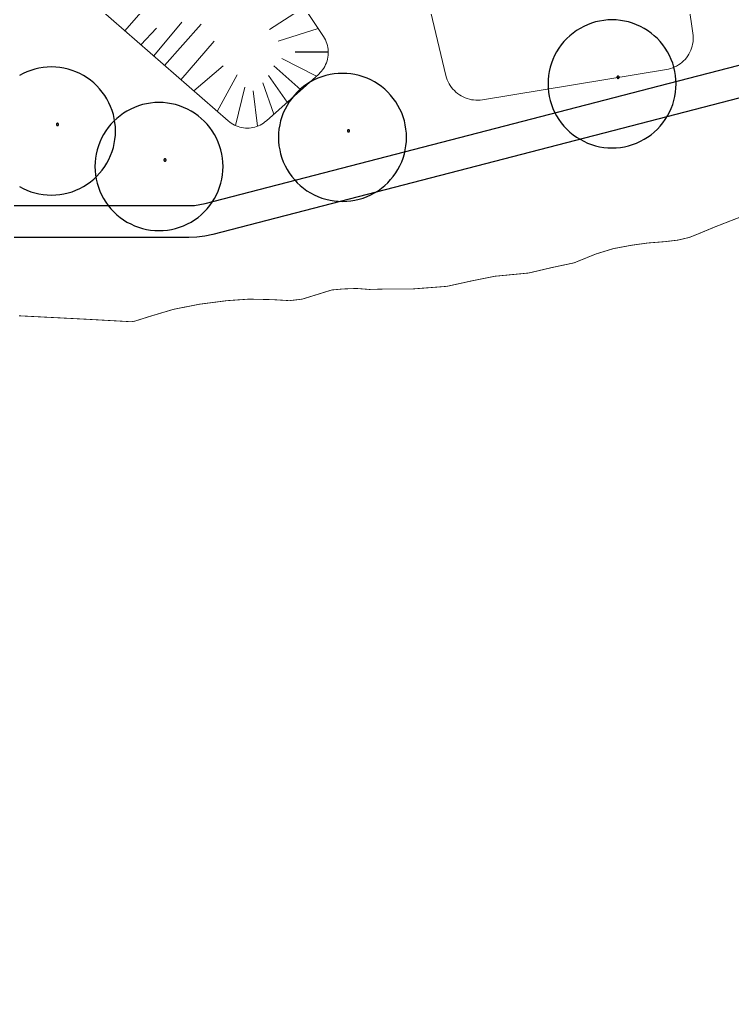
# Model space of a CAD drawing. Header units: inches. Extents: x -3368894 to 5148796, y 84 to 10864301.
# Drawn here: x 502313.1 to 502357.7, y 4346390.2 to 4346451.7 of the extents above; entities that cross this region are included whole.
import ezdxf

# ---------------------------------------------------------------- set-up
doc = ezdxf.new("R2010")
doc.units = ezdxf.units.IN
doc.header["$MEASUREMENT"] = 0
for name, color, linetype, lineweight in [('cm_campiture', 252, 'Continuous', 9), ('cm_quote', 174, 'Continuous', 0), ('cp_limite laguna_linea', 252, 'Continuous', 9), ('cp_piattaforme volumi_linea', 4, 'Continuous', 25), ('cp_pozzette_linee', 142, 'Continuous', 9)]:
    doc.layers.add(name, color=color, linetype=linetype, lineweight=lineweight)
doc.layers.add('cp_alberi_linea', color=103, linetype='Continuous')
doc.layers.add('cp_vegetazione_linee', color=34, linetype='Continuous')
doc.styles.get("Standard").update_dxf_attribs({"font": 'GOTHIC.TTF'})
doc.dimstyles.new('Quote 200', dxfattribs={"dimtxt": 0.5, "dimasz": 0.2, "dimexe": 1.25, "dimexo": 0.625, "dimgap": 0.2, "dimtad": 1, "dimzin": 1, "dimtxsty": 'Standard', "dimblk": 'ARCHTICK', "dimcen": 2.5, "dimse1": 1, "dimse2": 1, "dimazin": 0, "dimtfac": 1, "dimtmove": 0, "dimatfit": 3, "dimldrblk": 'NONE', "dimfxl": 1, "dimlwd": 0, "dimarcsym": 0})

# ---------------------------------------------------------------- blocks, each defined once
blk = doc.blocks.new('_ArchTick')
at = {"color": 0, "linetype": 'ByBlock', "const_width": 0.15}
blk.add_lwpolyline([(-0.5, -0.5), (0.5, 0.5)], dxfattribs=at)
blk = doc.blocks.new('*D263')
at = {"layer": 'cm_quote', "color": 0, "lineweight": 0, "transparency": 16777216}
for p, q in [((-3368891.703, 8689622.26), (-929594.242, 10864300.067)), ((-3368894.34, 8689619.909), (-3368891.703, 8689622.26))]:
    blk.add_line(p, q, dxfattribs=at)
at = {"layer": 'DEFPOINTS', "color": 0, "transparency": 16777216}
for p in [(-3368891.703, 8689622.26), (503231.569, 4346330.378), (503228.933, 4346328.028)]:
    blk.add_point(p, dxfattribs=at)
at = {"layer": 'cm_quote', "color": 0, "lineweight": 0, "transparency": 16777216, "xscale": 0.2, "yscale": 0.2, "zscale": 0.2}
for p, rotation in [((-3368891.703, 8689622.26), 41.71758129249201), ((-3368894.34, 8689619.909), 221.717581292492)]:
    blk.add_blockref('_ArchTick', p, dxfattribs=dict(at, rotation=rotation))
at = {"layer": 'cm_quote', "color": 0, "transparency": 16777216, "insert": (-929595.199, 10864299.865), "char_height": 0.5, "attachment_point": 5, "rotation": 41.71758}
blk.add_mtext('3,53', dxfattribs=at)
blk = doc.blocks.new('_None')

msp = doc.modelspace()

# ---------------------------------------------------------------- linework, layer by layer
at = {"layer": 'cm_campiture', "color": 253, "ltscale": 0.5}
for points in [[(502319.703, 4346450.977), (502321.872, 4346453.474)], [(502330.899, 4346452.439), (502328.745, 4346451.047)], [(502321.512, 4346449.399), (502323.263, 4346451.508)], [(502322.185, 4346448.811), (502324.47, 4346451.376)], [(502320.709, 4346450.1), (502321.688, 4346451.14)], [(502331.782, 4346451.112), (502329.295, 4346450.328)], [(502323.214, 4346447.914), (502325.284, 4346450.32)], [(502331.676, 4346448.148), (502329.51, 4346449.243)], [(502324.013, 4346447.217), (502325.861, 4346448.773)], [(502330.706, 4346447.281), (502329.005, 4346448.791)], [(502325.486, 4346445.932), (502326.726, 4346448.222)], [(502329.02, 4346445.774), (502328.327, 4346447.724)], [(502329.849, 4346446.515), (502328.686, 4346448.181)], [(502326.613, 4346445.054), (502327.199, 4346447.461)], [(502327.995, 4346445.016), (502327.723, 4346447.225)]]:
    msp.add_lwpolyline(points, dxfattribs=at)
at = {"layer": 'cp_alberi_linea'}
for points in [[(502354.138, 4346447.658), (502354.129, 4346447.919), (502354.104, 4346448.18), (502354.061, 4346448.438), (502354.002, 4346448.693), (502353.926, 4346448.944), (502353.834, 4346449.189), (502353.726, 4346449.427), (502353.602, 4346449.658), (502353.464, 4346449.88), (502353.311, 4346450.093), (502353.145, 4346450.295), (502352.966, 4346450.486), (502352.775, 4346450.665), (502352.573, 4346450.831), (502352.36, 4346450.984), (502352.138, 4346451.122), (502351.907, 4346451.245), (502351.669, 4346451.353), (502351.424, 4346451.446), (502351.173, 4346451.521), (502350.918, 4346451.581), (502350.66, 4346451.624), (502350.4, 4346451.649), (502350.138, 4346451.658), (502349.876, 4346451.649), (502349.616, 4346451.624), (502349.358, 4346451.581), (502349.103, 4346451.521), (502348.852, 4346451.446), (502348.607, 4346451.353), (502348.369, 4346451.245), (502348.138, 4346451.122), (502347.916, 4346450.984), (502347.703, 4346450.831), (502347.501, 4346450.665), (502347.31, 4346450.486), (502347.131, 4346450.295), (502346.965, 4346450.093), (502346.812, 4346449.88), (502346.674, 4346449.658), (502346.551, 4346449.427), (502346.443, 4346449.189), (502346.35, 4346448.944), (502346.274, 4346448.693), (502346.215, 4346448.438), (502346.172, 4346448.18), (502346.147, 4346447.919), (502346.138, 4346447.658), (502346.147, 4346447.396), (502346.172, 4346447.136), (502346.215, 4346446.877), (502346.274, 4346446.623), (502346.35, 4346446.372), (502346.443, 4346446.127), (502346.551, 4346445.889), (502346.674, 4346445.658), (502346.812, 4346445.436), (502346.965, 4346445.223), (502347.131, 4346445.02), (502347.31, 4346444.829), (502347.501, 4346444.65), (502347.703, 4346444.484), (502347.916, 4346444.332), (502348.138, 4346444.194), (502348.369, 4346444.07), (502348.607, 4346443.962), (502348.852, 4346443.87), (502349.103, 4346443.794), (502349.358, 4346443.735), (502349.616, 4346443.692), (502349.876, 4346443.666), (502350.138, 4346443.658), (502350.4, 4346443.666), (502350.66, 4346443.692), (502350.918, 4346443.735), (502351.173, 4346443.794), (502351.424, 4346443.87), (502351.669, 4346443.962), (502351.907, 4346444.07), (502352.138, 4346444.194), (502352.36, 4346444.332), (502352.573, 4346444.484), (502352.775, 4346444.65), (502352.966, 4346444.829), (502353.145, 4346445.02), (502353.311, 4346445.223), (502353.464, 4346445.436), (502353.602, 4346445.658), (502353.726, 4346445.889), (502353.834, 4346446.127), (502353.926, 4346446.372), (502354.002, 4346446.623), (502354.061, 4346446.877), (502354.104, 4346447.136), (502354.129, 4346447.396)], [(502337.303, 4346444.314), (502337.295, 4346444.576), (502337.269, 4346444.836), (502337.226, 4346445.095), (502337.167, 4346445.35), (502337.091, 4346445.6), (502336.999, 4346445.845), (502336.891, 4346446.083), (502336.767, 4346446.314), (502336.629, 4346446.537), (502336.477, 4346446.749), (502336.311, 4346446.952), (502336.132, 4346447.143), (502335.941, 4346447.322), (502335.738, 4346447.488), (502335.526, 4346447.64), (502335.303, 4346447.778), (502335.072, 4346447.902), (502334.834, 4346448.01), (502334.589, 4346448.102), (502334.339, 4346448.178), (502334.084, 4346448.237), (502333.825, 4346448.28), (502333.565, 4346448.306), (502333.303, 4346448.314), (502333.042, 4346448.306), (502332.781, 4346448.28), (502332.523, 4346448.237), (502332.268, 4346448.178), (502332.018, 4346448.102), (502331.773, 4346448.01), (502331.534, 4346447.902), (502331.303, 4346447.778), (502331.081, 4346447.64), (502330.868, 4346447.488), (502330.666, 4346447.322), (502330.475, 4346447.143), (502330.296, 4346446.952), (502330.13, 4346446.749), (502329.977, 4346446.537), (502329.839, 4346446.314), (502329.716, 4346446.083), (502329.608, 4346445.845), (502329.516, 4346445.6), (502329.44, 4346445.35), (502329.38, 4346445.095), (502329.337, 4346444.836), (502329.312, 4346444.576), (502329.303, 4346444.314), (502329.312, 4346444.053), (502329.337, 4346443.792), (502329.38, 4346443.534), (502329.44, 4346443.279), (502329.516, 4346443.028), (502329.608, 4346442.784), (502329.716, 4346442.545), (502329.839, 4346442.314), (502329.977, 4346442.092), (502330.13, 4346441.879), (502330.296, 4346441.677), (502330.475, 4346441.486), (502330.666, 4346441.307), (502330.868, 4346441.141), (502331.081, 4346440.988), (502331.303, 4346440.85), (502331.534, 4346440.727), (502331.773, 4346440.619), (502332.018, 4346440.527), (502332.268, 4346440.451), (502332.523, 4346440.391), (502332.781, 4346440.348), (502333.042, 4346440.323), (502333.303, 4346440.314), (502333.565, 4346440.323), (502333.825, 4346440.348), (502334.084, 4346440.391), (502334.339, 4346440.451), (502334.589, 4346440.527), (502334.834, 4346440.619), (502335.072, 4346440.727), (502335.303, 4346440.85), (502335.526, 4346440.988), (502335.738, 4346441.141), (502335.941, 4346441.307), (502336.132, 4346441.486), (502336.311, 4346441.677), (502336.477, 4346441.879), (502336.629, 4346442.092), (502336.767, 4346442.314), (502336.891, 4346442.545), (502336.999, 4346442.784), (502337.091, 4346443.028), (502337.167, 4346443.279), (502337.226, 4346443.534), (502337.269, 4346443.792), (502337.295, 4346444.053)], [(502350.582, 4346448.069), (502350.582, 4346448.074), (502350.582, 4346448.078), (502350.581, 4346448.083), (502350.58, 4346448.087), (502350.578, 4346448.092), (502350.577, 4346448.096), (502350.575, 4346448.1), (502350.573, 4346448.104), (502350.57, 4346448.108), (502350.568, 4346448.112), (502350.565, 4346448.115), (502350.562, 4346448.119), (502350.558, 4346448.122), (502350.555, 4346448.125), (502350.551, 4346448.127), (502350.547, 4346448.13), (502350.543, 4346448.132), (502350.539, 4346448.134), (502350.535, 4346448.135), (502350.53, 4346448.137), (502350.526, 4346448.138), (502350.521, 4346448.138), (502350.517, 4346448.139), (502350.512, 4346448.139), (502350.508, 4346448.139), (502350.503, 4346448.138), (502350.498, 4346448.138), (502350.494, 4346448.137), (502350.49, 4346448.135), (502350.485, 4346448.134), (502350.481, 4346448.132), (502350.477, 4346448.13), (502350.473, 4346448.127), (502350.469, 4346448.125), (502350.466, 4346448.122), (502350.463, 4346448.119), (502350.459, 4346448.115), (502350.456, 4346448.112), (502350.454, 4346448.108), (502350.451, 4346448.104), (502350.449, 4346448.1), (502350.447, 4346448.096), (502350.446, 4346448.092), (502350.444, 4346448.087), (502350.443, 4346448.083), (502350.443, 4346448.078), (502350.442, 4346448.074), (502350.442, 4346448.069), (502350.442, 4346448.064), (502350.443, 4346448.06), (502350.443, 4346448.055), (502350.444, 4346448.051), (502350.446, 4346448.046), (502350.447, 4346448.042), (502350.449, 4346448.038), (502350.451, 4346448.034), (502350.454, 4346448.03), (502350.456, 4346448.026), (502350.459, 4346448.023), (502350.463, 4346448.019), (502350.466, 4346448.016), (502350.469, 4346448.013), (502350.473, 4346448.011), (502350.477, 4346448.008), (502350.481, 4346448.006), (502350.485, 4346448.004), (502350.49, 4346448.003), (502350.494, 4346448.001), (502350.498, 4346448), (502350.503, 4346447.999), (502350.508, 4346447.999), (502350.512, 4346447.999), (502350.517, 4346447.999), (502350.521, 4346447.999), (502350.526, 4346448), (502350.53, 4346448.001), (502350.535, 4346448.003), (502350.539, 4346448.004), (502350.543, 4346448.006), (502350.547, 4346448.008), (502350.551, 4346448.011), (502350.555, 4346448.013), (502350.558, 4346448.016), (502350.562, 4346448.019), (502350.565, 4346448.023), (502350.568, 4346448.026), (502350.57, 4346448.03), (502350.573, 4346448.034), (502350.575, 4346448.038), (502350.577, 4346448.042), (502350.578, 4346448.046), (502350.58, 4346448.051), (502350.581, 4346448.055), (502350.582, 4346448.06), (502350.582, 4346448.064)], [(502325.844, 4346442.496), (502325.836, 4346442.758), (502325.81, 4346443.018), (502325.767, 4346443.276), (502325.708, 4346443.531), (502325.632, 4346443.782), (502325.54, 4346444.027), (502325.432, 4346444.265), (502325.308, 4346444.496), (502325.17, 4346444.718), (502325.018, 4346444.931), (502324.852, 4346445.133), (502324.673, 4346445.325), (502324.482, 4346445.503), (502324.279, 4346445.67), (502324.066, 4346445.822), (502323.844, 4346445.96), (502323.613, 4346446.084), (502323.375, 4346446.192), (502323.13, 4346446.284), (502322.879, 4346446.36), (502322.625, 4346446.419), (502322.366, 4346446.462), (502322.106, 4346446.488), (502321.844, 4346446.496), (502321.583, 4346446.488), (502321.322, 4346446.462), (502321.064, 4346446.419), (502320.809, 4346446.36), (502320.558, 4346446.284), (502320.313, 4346446.192), (502320.075, 4346446.084), (502319.844, 4346445.96), (502319.622, 4346445.822), (502319.409, 4346445.67), (502319.207, 4346445.503), (502319.016, 4346445.325), (502318.837, 4346445.133), (502318.671, 4346444.931), (502318.518, 4346444.718), (502318.38, 4346444.496), (502318.257, 4346444.265), (502318.149, 4346444.027), (502318.056, 4346443.782), (502317.981, 4346443.531), (502317.921, 4346443.276), (502317.878, 4346443.018), (502317.853, 4346442.758), (502317.844, 4346442.496), (502317.853, 4346442.234), (502317.878, 4346441.974), (502317.921, 4346441.716), (502317.981, 4346441.461), (502318.056, 4346441.21), (502318.149, 4346440.965), (502318.257, 4346440.727), (502318.38, 4346440.496), (502318.518, 4346440.274), (502318.671, 4346440.061), (502318.837, 4346439.859), (502319.016, 4346439.668), (502319.207, 4346439.489), (502319.409, 4346439.323), (502319.622, 4346439.17), (502319.844, 4346439.032), (502320.075, 4346438.909), (502320.313, 4346438.801), (502320.558, 4346438.708), (502320.809, 4346438.632), (502321.064, 4346438.573), (502321.322, 4346438.53), (502321.583, 4346438.505), (502321.844, 4346438.496), (502322.106, 4346438.505), (502322.366, 4346438.53), (502322.625, 4346438.573), (502322.879, 4346438.632), (502323.13, 4346438.708), (502323.375, 4346438.801), (502323.613, 4346438.909), (502323.844, 4346439.032), (502324.066, 4346439.17), (502324.279, 4346439.323), (502324.482, 4346439.489), (502324.673, 4346439.668), (502324.852, 4346439.859), (502325.018, 4346440.061), (502325.17, 4346440.274), (502325.308, 4346440.496), (502325.432, 4346440.727), (502325.54, 4346440.965), (502325.632, 4346441.21), (502325.708, 4346441.461), (502325.767, 4346441.716), (502325.81, 4346441.974), (502325.836, 4346442.234)], [(502315.573, 4346445.124), (502315.572, 4346445.129), (502315.572, 4346445.134), (502315.571, 4346445.138), (502315.57, 4346445.143), (502315.569, 4346445.147), (502315.567, 4346445.151), (502315.565, 4346445.155), (502315.563, 4346445.16), (502315.561, 4346445.163), (502315.558, 4346445.167), (502315.555, 4346445.171), (502315.552, 4346445.174), (502315.549, 4346445.177), (502315.545, 4346445.18), (502315.541, 4346445.183), (502315.538, 4346445.185), (502315.534, 4346445.187), (502315.529, 4346445.189), (502315.525, 4346445.191), (502315.521, 4346445.192), (502315.516, 4346445.193), (502315.512, 4346445.194), (502315.507, 4346445.194), (502315.503, 4346445.195), (502315.498, 4346445.194), (502315.493, 4346445.194), (502315.489, 4346445.193), (502315.484, 4346445.192), (502315.48, 4346445.191), (502315.476, 4346445.189), (502315.472, 4346445.187), (502315.467, 4346445.185), (502315.464, 4346445.183), (502315.46, 4346445.18), (502315.456, 4346445.177), (502315.453, 4346445.174), (502315.45, 4346445.171), (502315.447, 4346445.167), (502315.444, 4346445.163), (502315.442, 4346445.16), (502315.44, 4346445.155), (502315.438, 4346445.151), (502315.436, 4346445.147), (502315.435, 4346445.143), (502315.434, 4346445.138), (502315.433, 4346445.134), (502315.433, 4346445.129), (502315.432, 4346445.124), (502315.433, 4346445.12), (502315.433, 4346445.115), (502315.434, 4346445.111), (502315.435, 4346445.106), (502315.436, 4346445.102), (502315.438, 4346445.098), (502315.44, 4346445.093), (502315.442, 4346445.089), (502315.444, 4346445.086), (502315.447, 4346445.082), (502315.45, 4346445.078), (502315.453, 4346445.075), (502315.456, 4346445.072), (502315.46, 4346445.069), (502315.464, 4346445.066), (502315.467, 4346445.064), (502315.472, 4346445.062), (502315.476, 4346445.06), (502315.48, 4346445.058), (502315.484, 4346445.057), (502315.489, 4346445.056), (502315.493, 4346445.055), (502315.498, 4346445.055), (502315.503, 4346445.054), (502315.507, 4346445.055), (502315.512, 4346445.055), (502315.516, 4346445.056), (502315.521, 4346445.057), (502315.525, 4346445.058), (502315.529, 4346445.06), (502315.534, 4346445.062), (502315.538, 4346445.064), (502315.541, 4346445.066), (502315.545, 4346445.069), (502315.549, 4346445.072), (502315.552, 4346445.075), (502315.555, 4346445.078), (502315.558, 4346445.082), (502315.561, 4346445.086), (502315.563, 4346445.089), (502315.565, 4346445.093), (502315.567, 4346445.098), (502315.569, 4346445.102), (502315.57, 4346445.106), (502315.571, 4346445.111), (502315.572, 4346445.115), (502315.572, 4346445.12)], [(502333.747, 4346444.725), (502333.747, 4346444.73), (502333.747, 4346444.735), (502333.746, 4346444.739), (502333.745, 4346444.744), (502333.744, 4346444.748), (502333.742, 4346444.752), (502333.74, 4346444.756), (502333.738, 4346444.76), (502333.736, 4346444.764), (502333.733, 4346444.768), (502333.73, 4346444.772), (502333.727, 4346444.775), (502333.724, 4346444.778), (502333.72, 4346444.781), (502333.716, 4346444.784), (502333.712, 4346444.786), (502333.708, 4346444.788), (502333.704, 4346444.79), (502333.7, 4346444.792), (502333.695, 4346444.793), (502333.691, 4346444.794), (502333.686, 4346444.795), (502333.682, 4346444.795), (502333.677, 4346444.796), (502333.673, 4346444.795), (502333.668, 4346444.795), (502333.664, 4346444.794), (502333.659, 4346444.793), (502333.655, 4346444.792), (502333.65, 4346444.79), (502333.646, 4346444.788), (502333.642, 4346444.786), (502333.638, 4346444.784), (502333.635, 4346444.781), (502333.631, 4346444.778), (502333.628, 4346444.775), (502333.625, 4346444.772), (502333.622, 4346444.768), (502333.619, 4346444.764), (502333.617, 4346444.76), (502333.614, 4346444.756), (502333.613, 4346444.752), (502333.611, 4346444.748), (502333.61, 4346444.744), (502333.609, 4346444.739), (502333.608, 4346444.735), (502333.607, 4346444.73), (502333.607, 4346444.725), (502333.607, 4346444.721), (502333.608, 4346444.716), (502333.609, 4346444.712), (502333.61, 4346444.707), (502333.611, 4346444.703), (502333.613, 4346444.699), (502333.614, 4346444.694), (502333.617, 4346444.69), (502333.619, 4346444.686), (502333.622, 4346444.683), (502333.625, 4346444.679), (502333.628, 4346444.676), (502333.631, 4346444.673), (502333.635, 4346444.67), (502333.638, 4346444.667), (502333.642, 4346444.665), (502333.646, 4346444.663), (502333.65, 4346444.661), (502333.655, 4346444.659), (502333.659, 4346444.658), (502333.664, 4346444.657), (502333.668, 4346444.656), (502333.673, 4346444.655), (502333.677, 4346444.655), (502333.682, 4346444.655), (502333.686, 4346444.656), (502333.691, 4346444.657), (502333.695, 4346444.658), (502333.7, 4346444.659), (502333.704, 4346444.661), (502333.708, 4346444.663), (502333.712, 4346444.665), (502333.716, 4346444.667), (502333.72, 4346444.67), (502333.724, 4346444.673), (502333.727, 4346444.676), (502333.73, 4346444.679), (502333.733, 4346444.683), (502333.736, 4346444.686), (502333.738, 4346444.69), (502333.74, 4346444.694), (502333.742, 4346444.699), (502333.744, 4346444.703), (502333.745, 4346444.707), (502333.746, 4346444.712), (502333.747, 4346444.716), (502333.747, 4346444.721)], [(502322.288, 4346442.907), (502322.288, 4346442.912), (502322.288, 4346442.916), (502322.287, 4346442.921), (502322.286, 4346442.925), (502322.285, 4346442.93), (502322.283, 4346442.934), (502322.281, 4346442.938), (502322.279, 4346442.942), (502322.277, 4346442.946), (502322.274, 4346442.95), (502322.271, 4346442.954), (502322.268, 4346442.957), (502322.264, 4346442.96), (502322.261, 4346442.963), (502322.257, 4346442.966), (502322.253, 4346442.968), (502322.249, 4346442.97), (502322.245, 4346442.972), (502322.241, 4346442.974), (502322.236, 4346442.975), (502322.232, 4346442.976), (502322.227, 4346442.977), (502322.223, 4346442.977), (502322.218, 4346442.977), (502322.214, 4346442.977), (502322.209, 4346442.977), (502322.205, 4346442.976), (502322.2, 4346442.975), (502322.196, 4346442.974), (502322.191, 4346442.972), (502322.187, 4346442.97), (502322.183, 4346442.968), (502322.179, 4346442.966), (502322.176, 4346442.963), (502322.172, 4346442.96), (502322.169, 4346442.957), (502322.166, 4346442.954), (502322.163, 4346442.95), (502322.16, 4346442.946), (502322.158, 4346442.942), (502322.155, 4346442.938), (502322.154, 4346442.934), (502322.152, 4346442.93), (502322.151, 4346442.925), (502322.15, 4346442.921), (502322.149, 4346442.916), (502322.148, 4346442.912), (502322.148, 4346442.907), (502322.148, 4346442.903), (502322.149, 4346442.898), (502322.15, 4346442.894), (502322.151, 4346442.889), (502322.152, 4346442.885), (502322.154, 4346442.88), (502322.155, 4346442.876), (502322.158, 4346442.872), (502322.16, 4346442.868), (502322.163, 4346442.865), (502322.166, 4346442.861), (502322.169, 4346442.858), (502322.172, 4346442.855), (502322.176, 4346442.852), (502322.179, 4346442.849), (502322.183, 4346442.847), (502322.187, 4346442.844), (502322.191, 4346442.843), (502322.196, 4346442.841), (502322.2, 4346442.84), (502322.205, 4346442.839), (502322.209, 4346442.838), (502322.214, 4346442.837), (502322.218, 4346442.837), (502322.223, 4346442.837), (502322.227, 4346442.838), (502322.232, 4346442.839), (502322.236, 4346442.84), (502322.241, 4346442.841), (502322.245, 4346442.843), (502322.249, 4346442.844), (502322.253, 4346442.847), (502322.257, 4346442.849), (502322.261, 4346442.852), (502322.264, 4346442.855), (502322.268, 4346442.858), (502322.271, 4346442.861), (502322.274, 4346442.865), (502322.277, 4346442.868), (502322.279, 4346442.872), (502322.281, 4346442.876), (502322.283, 4346442.88), (502322.285, 4346442.885), (502322.286, 4346442.889), (502322.287, 4346442.894), (502322.288, 4346442.898), (502322.288, 4346442.903)]]:
    msp.add_lwpolyline(points, close=True, dxfattribs=at)
msp.add_lwpolyline([(502313.128, 4346441.249), (502313.359, 4346441.126), (502313.598, 4346441.018), (502313.843, 4346440.926), (502314.093, 4346440.85), (502314.348, 4346440.79), (502314.606, 4346440.748), (502314.867, 4346440.722), (502315.128, 4346440.713), (502315.39, 4346440.722), (502315.651, 4346440.748), (502315.909, 4346440.79), (502316.164, 4346440.85), (502316.414, 4346440.926), (502316.659, 4346441.018), (502316.898, 4346441.126), (502317.128, 4346441.249), (502317.351, 4346441.387), (502317.564, 4346441.54), (502317.766, 4346441.706), (502317.957, 4346441.885), (502318.136, 4346442.076), (502318.302, 4346442.278), (502318.454, 4346442.491), (502318.593, 4346442.713), (502318.716, 4346442.944), (502318.824, 4346443.183), (502318.916, 4346443.428), (502318.992, 4346443.678), (502319.052, 4346443.933), (502319.094, 4346444.191), (502319.12, 4346444.452), (502319.128, 4346444.713), (502319.12, 4346444.975), (502319.094, 4346445.235), (502319.052, 4346445.494), (502318.992, 4346445.749), (502318.916, 4346445.999), (502318.824, 4346446.244), (502318.716, 4346446.482), (502318.593, 4346446.713), (502318.454, 4346446.936), (502318.302, 4346447.148), (502318.136, 4346447.351), (502317.957, 4346447.542), (502317.766, 4346447.721), (502317.564, 4346447.887), (502317.351, 4346448.039), (502317.128, 4346448.177), (502316.898, 4346448.301), (502316.659, 4346448.409), (502316.414, 4346448.501), (502316.164, 4346448.577), (502315.909, 4346448.636), (502315.651, 4346448.679), (502315.39, 4346448.705), (502315.128, 4346448.713), (502314.867, 4346448.705), (502314.606, 4346448.679), (502314.348, 4346448.636), (502314.093, 4346448.577), (502313.843, 4346448.501), (502313.598, 4346448.409), (502313.359, 4346448.301), (502313.128, 4346448.177)], dxfattribs=at)
at = {"layer": 'cp_limite laguna_linea', "const_width": 0.05}
msp.add_lwpolyline([(502358.087, 4346439.318), (502356.563, 4346438.725), (502355.547, 4346438.302), (502354.964, 4346438.069), (502354.244, 4346437.9), (502353.44, 4346437.805), (502352.36, 4346437.72), (502351.364, 4346437.582), (502350.221, 4346437.37), (502349.121, 4346437.032), (502347.766, 4346436.481), (502346.369, 4346436.185), (502344.93, 4346435.846), (502342.823, 4346435.645), (502341.395, 4346435.359), (502339.823, 4346435.014), (502337.68, 4346434.851), (502336.092, 4346434.851), (502334.981, 4346434.82), (502334.187, 4346434.883), (502333.33, 4346434.851), (502332.632, 4346434.788), (502331.711, 4346434.502), (502330.79, 4346434.216), (502329.996, 4346434.121), (502328.917, 4346434.185), (502327.456, 4346434.216), (502326.091, 4346434.121), (502324.377, 4346433.899), (502322.757, 4346433.581), (502321.265, 4346433.137), (502320.38, 4346432.856), (502320.31, 4346432.836), (502320.239, 4346432.822), (502320.167, 4346432.813), (502320.095, 4346432.809), (502320.022, 4346432.81), (502317.259, 4346432.963), (502313.105, 4346433.175)], dxfattribs=at)
at = {"layer": 'cp_limite laguna_linea', "lineweight": 18, "const_width": 0.05}
msp.add_lwpolyline([(502358.087, 4346439.318), (502356.563, 4346438.725), (502355.547, 4346438.302), (502354.964, 4346438.069), (502354.244, 4346437.9), (502353.44, 4346437.805), (502352.36, 4346437.72), (502351.364, 4346437.582), (502350.221, 4346437.37), (502349.121, 4346437.032), (502347.766, 4346436.481), (502346.369, 4346436.185), (502344.93, 4346435.846), (502342.823, 4346435.645), (502341.395, 4346435.359), (502339.823, 4346435.014), (502337.68, 4346434.851), (502336.092, 4346434.851), (502334.981, 4346434.82), (502334.187, 4346434.883), (502333.33, 4346434.851), (502332.632, 4346434.788), (502331.711, 4346434.502), (502330.79, 4346434.216), (502329.996, 4346434.121), (502328.917, 4346434.185), (502327.456, 4346434.216), (502326.091, 4346434.121), (502324.377, 4346433.899), (502322.757, 4346433.581), (502321.265, 4346433.137), (502320.38, 4346432.856), (502320.31, 4346432.836), (502320.239, 4346432.822), (502320.167, 4346432.813), (502320.095, 4346432.809), (502320.022, 4346432.81), (502317.259, 4346432.963), (502313.105, 4346433.175)], dxfattribs=at)
at = {"layer": 'cp_piattaforme volumi_linea'}
for points in [[(502308.865, 4346440.057), (502323.709, 4346440.057), (502324.053, 4346440.071), (502324.397, 4346440.115), (502324.734, 4346440.187), (502353.074, 4346447.538), (502377.727, 4346453.932), (502402.279, 4346460.3), (502408.053, 4346461.798)], [(502408.036, 4346459.732), (502402.755, 4346458.362), (502378.204, 4346451.994), (502353.55, 4346445.6), (502325.212, 4346438.25), (502324.716, 4346438.143), (502324.213, 4346438.079), (502323.706, 4346438.057), (502308.866, 4346438.058)]]:
    msp.add_lwpolyline(points, dxfattribs=at)
at = {"layer": 'cp_pozzette_linee'}
for points in [[(502321.895, 4346465.977), (502332.115, 4346450.612), (502332.179, 4346450.507), (502332.236, 4346450.399), (502332.286, 4346450.287), (502332.328, 4346450.172), (502332.362, 4346450.055), (502332.388, 4346449.935), (502332.405, 4346449.814), (502332.415, 4346449.692), (502332.416, 4346449.569), (502332.408, 4346449.447), (502332.393, 4346449.326), (502332.369, 4346449.206), (502332.337, 4346449.087), (502332.297, 4346448.972), (502332.25, 4346448.859), (502332.195, 4346448.75), (502332.132, 4346448.644), (502332.063, 4346448.543), (502331.987, 4346448.448), (502331.904, 4346448.357), (502331.816, 4346448.273), (502328.548, 4346445.353), (502328.457, 4346445.277), (502328.362, 4346445.207), (502328.262, 4346445.144), (502328.158, 4346445.087), (502328.051, 4346445.038), (502327.94, 4346444.995), (502327.827, 4346444.96), (502327.712, 4346444.932), (502327.595, 4346444.912), (502327.478, 4346444.9), (502327.359, 4346444.895), (502327.241, 4346444.898), (502327.123, 4346444.909), (502327.006, 4346444.928), (502326.891, 4346444.954), (502326.778, 4346444.988), (502326.667, 4346445.029), (502326.559, 4346445.078), (502326.454, 4346445.133), (502326.353, 4346445.195), (502326.257, 4346445.264), (502326.165, 4346445.339), (502307.478, 4346461.644)], [(502335.608, 4346465.605), (502339.767, 4346448.175), (502339.804, 4346448.043), (502339.849, 4346447.914), (502339.902, 4346447.789), (502339.964, 4346447.668), (502340.034, 4346447.551), (502340.112, 4346447.439), (502340.198, 4346447.333), (502340.29, 4346447.233), (502340.389, 4346447.139), (502340.494, 4346447.053), (502340.605, 4346446.973), (502340.721, 4346446.902), (502340.842, 4346446.838), (502340.966, 4346446.783), (502341.095, 4346446.737), (502341.226, 4346446.699), (502341.359, 4346446.67), (502341.494, 4346446.651), (502341.63, 4346446.64), (502341.766, 4346446.639), (502341.902, 4346446.648), (502342.037, 4346446.665), (502353.534, 4346448.554), (502353.666, 4346448.58), (502353.796, 4346448.615), (502353.924, 4346448.659), (502354.048, 4346448.712), (502354.169, 4346448.772), (502354.285, 4346448.841), (502354.396, 4346448.917), (502354.502, 4346449.001), (502354.602, 4346449.091), (502354.695, 4346449.188), (502354.782, 4346449.292), (502354.862, 4346449.4), (502354.934, 4346449.514), (502354.998, 4346449.633), (502355.055, 4346449.755), (502355.102, 4346449.881), (502355.142, 4346450.011), (502355.172, 4346450.142), (502355.194, 4346450.275), (502355.206, 4346450.409), (502355.21, 4346450.544), (502355.204, 4346450.679), (502355.189, 4346450.813), (502353.048, 4346465.66)]]:
    msp.add_lwpolyline(points, dxfattribs=at)
at = {"layer": 'cp_vegetazione_linee'}
msp.add_lwpolyline([(502332.415, 4346449.63), (502330.352, 4346449.63)], dxfattribs=at)

# ---------------------------------------------------------------- dimensions: what is measured, and where the dimension line sits
at = {"layer": 'cm_quote'}
dim = msp.add_linear_dim(base=(-3368891.703, 8689622.26), p1=(503228.933, 4346328.028), p2=(503231.569, 4346330.378), angle=41.71758, dimstyle='Quote 200', dxfattribs=at)
dim.commit()
dim.dimension.update_dxf_attribs({"geometry": '*D263', "text_midpoint": (-929594.876, 10864299.502), "dimtype": 161})

doc.saveas('drawing.dxf')
